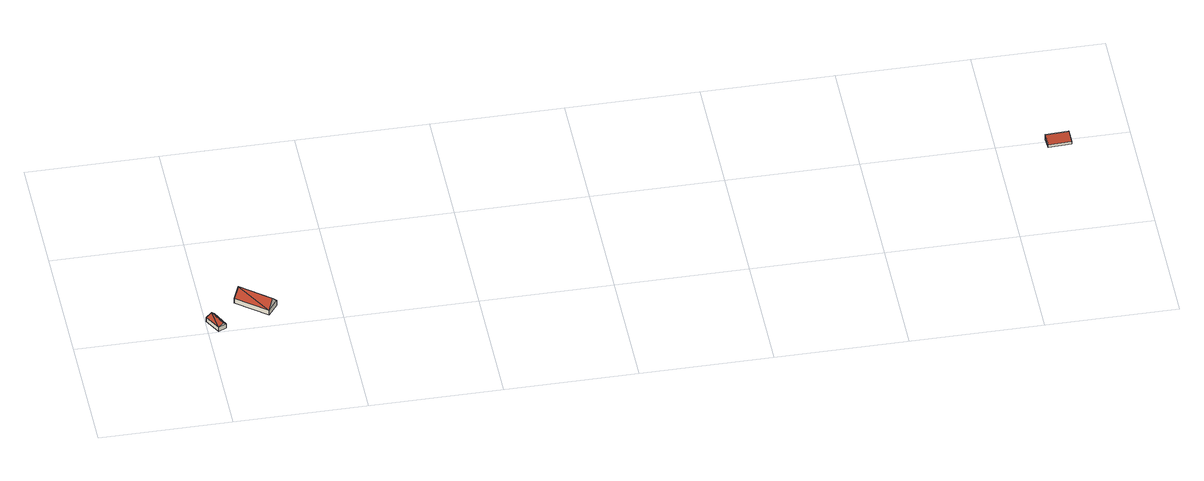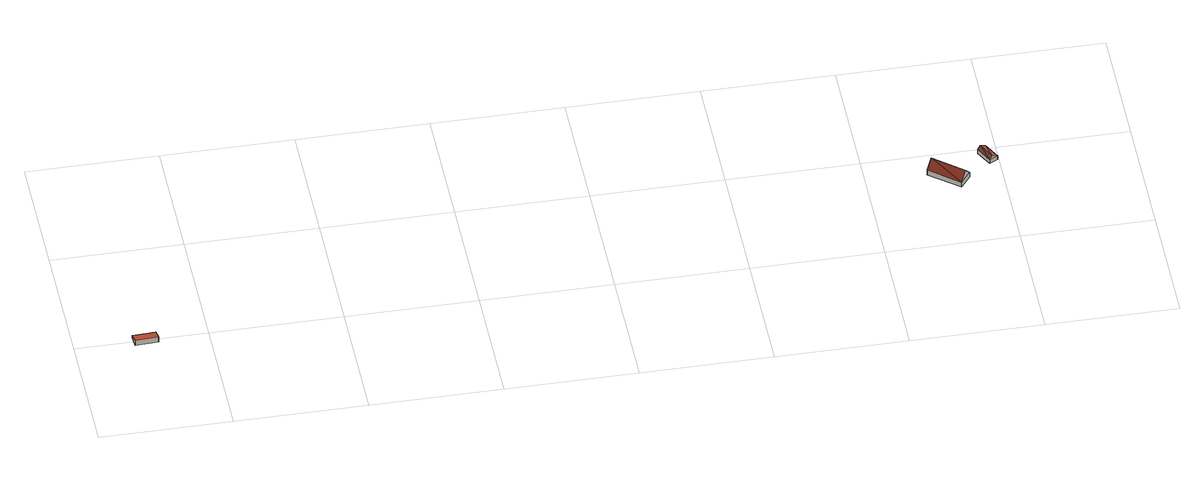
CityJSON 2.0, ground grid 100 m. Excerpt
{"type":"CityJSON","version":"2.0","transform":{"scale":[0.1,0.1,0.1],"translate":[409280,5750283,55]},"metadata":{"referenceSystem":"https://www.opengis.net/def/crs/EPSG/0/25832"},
"CityObjects":{
"building1":{"type":"Building","attributes":{"Gemeindeschluessel":"05515000","Geometrietyp2DReferenz":"3000","function":"31001_2700","roofType":"3100","measuredHeight":6.05},"geometry":[{"type":"Solid","lod":"2","boundaries":[[[[0,1,2,3]],[[4,5,1,0]],[[6,7,5,4]],[[3,2,7,6]],[[0,8,4]],[[6,9,3]],[[8,0,3]],[[3,9,8]],[[4,8,9]],[[9,6,4]],[[1,5,7,2]]]],"semantics":{"surfaces":[{"type":"WallSurface"},{"type":"RoofSurface"},{"type":"GroundSurface"}],"values":[[0,0,0,0,0,0,1,1,1,1,2]]}}]},
"building2":{"type":"Building","attributes":{"Gemeindeschluessel":"05515000","Geometrietyp2DReferenz":"3000","function":"31001_1000","roofType":"3100","measuredHeight":11.25},"address":[{"country":"Germany","locality":"Münster","thoroughfareNumber":"181","thoroughfareName":"Am Waldfriedhof"}],"geometry":[{"type":"Solid","lod":"2","boundaries":[[[[10,11,12,13]],[[14,15,11,10]],[[16,17,15,14]],[[13,18,10]],[[14,19,16]],[[18,13,16]],[[16,19,18]],[[10,18,19]],[[19,14,10]],[[12,11,15,17]],[[13,12,17,16]]]],"semantics":{"surfaces":[{"type":"WallSurface"},{"type":"RoofSurface"},{"type":"GroundSurface"}],"values":[[0,0,0,0,0,1,1,1,1,2,0]]}}]},
"building3":{"type":"Building","attributes":{"Gemeindeschluessel":"05570040","Geometrietyp2DReferenz":"3000","function":"31001_2700","roofType":"2100","measuredHeight":4.7},"geometry":[{"type":"Solid","lod":"2","boundaries":[[[[20,21,22,23]],[[24,25,21,20]],[[26,27,25,24]],[[23,22,27,26]],[[24,20,23,26]],[[21,25,27,22]]]],"semantics":{"surfaces":[{"type":"WallSurface"},{"type":"RoofSurface"},{"type":"GroundSurface"}],"values":[[0,0,0,0,1,2]]}}]}
},
"vertices":[
[138,37,50],[138,37,12],[73,167,12],[73,167,50],[74,5,50],[74,5,12],[8,134,50],[8,134,12],[116,26,73],[50,155,73],
[467,115,61],[467,115,17],[543,212,17],[543,212,61],[243,293,61],[243,293,17],[320,389,61],[320,389,17],[505,163,129],[282,341,129],
[6554,945,31],[6554,945,10],[6551,1033,10],[6551,1033,57],[6379,938,31],[6379,938,10],[6376,1026,57],[6376,1026,10]
]}
